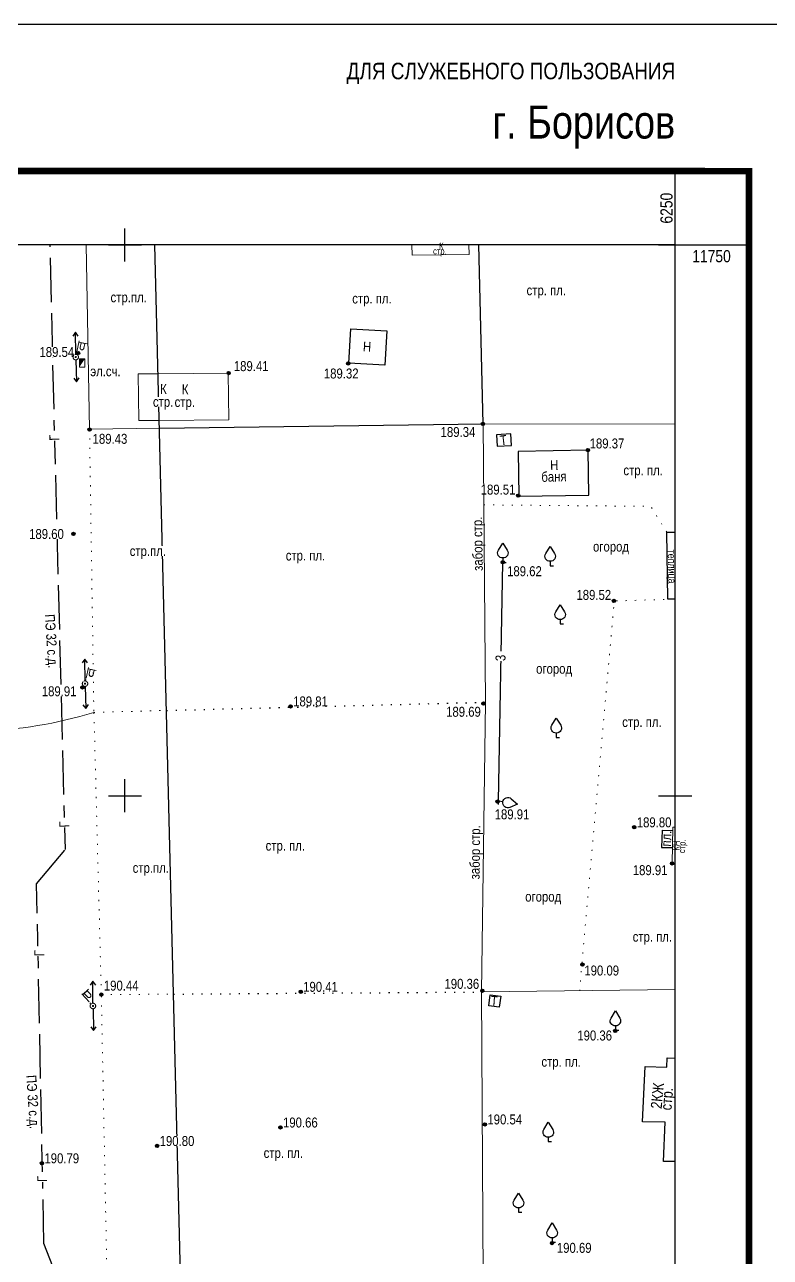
# Model space of a CAD drawing. Header units: millimetres. Extents: x 5990 to 6530, y 11480 to 11770.
# Drawn here: x 6190.9 to 6258.6, y 11658.1 to 11770 of the extents above; entities that cross this region are included whole.
import ezdxf
from ezdxf.enums import TextEntityAlignment as Align

# ---------------------------------------------------------------- set-up
doc = ezdxf.new("R2010")
doc.units = ezdxf.units.MM
for name, pattern in [('ACAD_ISO07W100', [3, 0, -3]), ('g5_122', [5, 4, -1]), ('g5_366', [0.85, 0.1, -0.75]), ('T_03.LINE', [1, 1, 0])]:
    doc.linetypes.add(name, pattern=pattern)
for name, color, linetype in [('01 ПЛАНШЕТ', 7, 'Continuous'), ('02 ПЛАНОВО-ВЫСОТНОЕ ОБОСНОВАНИЕ', 7, 'Continuous'), ('03 ЗДАНИЯ И ИХ ЧАСТИ', 7, 'Continuous'), ('04 ПРОМЫШЛЕННЫЕ И СОЦ.-КУЛЬТ. ОБЪЕКТЫ', 7, 'Continuous'), ('05 ГАЗОПРОВОД', 7, 'Continuous'), ('07 ЭЛЕКТРОКАБЕЛЬ', 7, 'Continuous'), ('08 ЛЭП', 7, 'Continuous'), ('15 РЕЛЬЕФ', 7, 'Continuous'), ('16 РАСТИТЕЛЬНОСТЬ ГРУНТЫ И БОЛОТА', 7, 'Continuous'), ('17 ОГРАЖДЕНИЯ', 7, 'Continuous')]:
    doc.layers.add(name, color=color, linetype=linetype)
doc.layers.add('18 ГРАНИЦА ТОПОСЪЕМКИ', color=7, linetype='Continuous', plot=False)
doc.styles.add('Д-431', font='ARIALNI_1.TTF', dxfattribs={"height": 0.9})
doc.styles.add('Р-131', font='ARIALN.TTF')
doc.linetypes.add('g5_386_1', pattern='A,0,-0.75,[39,GUGK_2005.shx,S=0.5,R=0,X=0.55,Y=0],-0.75', length=1.5)
doc.linetypes.add('g5_475_2', pattern='A,1.25,[25,GUGK_2005.shx,S=0.4,R=0,X=0,Y=0],1.25,-0.5', length=3)

# ---------------------------------------------------------------- blocks, each defined once
blk = doc.blocks.new('_krest')
at = {"color": 3, "linetype": 'ByBlock', "lineweight": -2}
for p, q in [((0, -3), (0, 3)), ((-3, 0), (3, 0))]:
    blk.add_line(p, q, dxfattribs=at)
blk = doc.blocks.new('g5_330')
blk.add_hatch(color=0).paths.add_polyline_path([(0.15, 0, 1), (-0.15, 0, 1)])
at = {"color": 0}
blk.add_circle((0, 0), 0.15, dxfattribs=at)
blk = doc.blocks.new('g5_388_3')
at = {"color": 0}
blk.add_lwpolyline([(0, 0.4, -0.618034), (-0.4, 1.1), (0, 1.75), (0.4, 1.1, -0.618034)], format="xyb", close=True, dxfattribs=at)
blk.add_lwpolyline([(0, 0.4), (0, 0), (0.3, 0)], dxfattribs=at)
blk = doc.blocks.new('T_03.32.01')
at = {"color": 0, "linetype": 'ACAD_ISO07W100', "lineweight": 0}
blk.add_wipeout([(0.25, 0), (0.22, 0.12), (0.12, 0.22), (0, 0.25), (-0.13, 0.22), (-0.22, 0.12), (-0.25, 0), (-0.22, -0.13), (-0.13, -0.22), (0, -0.25), (0.12, -0.22), (0.22, -0.13)], dxfattribs=at)
at = {"linetype": 'T_03.LINE', "lineweight": -2}
h = blk.add_hatch(color=0, dxfattribs=at)
h.dxf.hatch_style = 1
h.paths.add_polyline_path([(0.05, 0, 1), (-0.05, 0, 1)])
at = {"color": 0, "linetype": 'T_03.LINE', "lineweight": -2}
blk.add_circle((0, 0), 0.25, dxfattribs=at)
at = {"color": 0, "linetype": 'T_03.LINE', "lineweight": 0}
blk.add_circle((0, 0), 0.05, dxfattribs=at)
blk = doc.blocks.new('*U161')
at = {"color": 0, "linetype": 'T_03.LINE', "lineweight": -2, "rotation": 42.94866367034565}
blk.add_blockref('T_03.32.01', (0, 0), dxfattribs=at)
at = {"color": 0, "linetype": 'ACAD_ISO07W100', "lineweight": 0}
blk.add_wipeout([(-0.53, 1.38), (-0.23, 1.06), (-0.2, 1), (-0.19, 0.93), (-0.2, 0.86), (-0.24, 0.81), (-0.3, 0.77), (-0.37, 0.76), (-0.43, 0.78), (-0.49, 0.82), (-0.79, 1.14)], dxfattribs=at)
at = {"color": 0, "linetype": 'T_03.LINE', "lineweight": -2}
for points in [[(-0.94, 1.01), (-0.39, 1.52)], [(-1.02, 1.1), (-0.17, 0.18)]]:
    blk.add_lwpolyline(points, dxfattribs=at)
blk.add_lwpolyline([(-0.79, 1.14), (-0.49, 0.82, 1), (-0.23, 1.06), (-0.53, 1.38)], format="xyb", dxfattribs=at)
blk = doc.blocks.new('*U143')
at = {"color": 0, "linetype": 'T_03.LINE', "lineweight": -2, "rotation": 347.9826087193788}
blk.add_blockref('T_03.32.01', (0, 0), dxfattribs=at)
at = {"color": 0, "linetype": 'ACAD_ISO07W100', "lineweight": 0}
blk.add_wipeout([(0.82, 1.23), (0.73, 0.8), (0.7, 0.73), (0.66, 0.69), (0.59, 0.66), (0.52, 0.66), (0.46, 0.69), (0.41, 0.74), (0.39, 0.8), (0.39, 0.87), (0.48, 1.3)], dxfattribs=at)
at = {"color": 0, "linetype": 'T_03.LINE', "lineweight": -2}
for points in [[(0.31, 1.47), (0.05, 0.24)], [(0.29, 1.34), (1.02, 1.19)]]:
    blk.add_lwpolyline(points, dxfattribs=at)
blk.add_lwpolyline([(0.48, 1.3), (0.39, 0.87, 1), (0.73, 0.8), (0.82, 1.23)], format="xyb", dxfattribs=at)
blk = doc.blocks.new('g5_115_1')
at = {"color": 0}
for points in [[(0, 0), (2, 0)], [(1.65, -0.25), (2, 0), (1.65, 0.25)]]:
    blk.add_lwpolyline(points, dxfattribs=at)
blk = doc.blocks.new('*U883')
at = {"layer": '08 ЛЭП', "xscale": 2, "yscale": 2, "zscale": 2, "rotation": 17.80364628073218}
blk.add_blockref('g5_115_1', (0, 0), dxfattribs=at)
blk = doc.blocks.new('51321399')
at = {"layer": '08 ЛЭП', "xscale": 2, "yscale": 2, "zscale": 2}
blk.add_blockref('g5_115_1', (0, 0), dxfattribs=at)
blk = doc.blocks.new('*U886')
at = {"layer": '08 ЛЭП', "xscale": 2, "yscale": 2, "zscale": 2, "rotation": 17.97885663225424}
blk.add_blockref('g5_115_1', (0, 0), dxfattribs=at)
blk = doc.blocks.new('g5_113c')
blk.add_hatch(color=1).paths.add_polyline_path([(-0.375, 0), (0.375, 0), (0, 0.25), (-0.375, 0.5)])
at = {"color": 1, "lineweight": 20}
blk.add_lwpolyline([(-0.375, 0), (0.375, 0), (0.375, 0.5), (-0.375, 0.5)], close=True, dxfattribs=at)

msp = doc.modelspace()

# ---------------------------------------------------------------- linework, layer by layer
at = {"layer": '01 ПЛАНШЕТ'}
for q in [(6250, 11756.7), (6256.7, 11750)]:
    msp.add_line((6250, 11750), q, dxfattribs=at)
at = {"layer": '01 ПЛАНШЕТ', "color": 7}
msp.add_lwpolyline([(5990, 11480), (6260, 11480), (6260, 11770), (5990, 11770)], close=True, dxfattribs=at)
at = {"layer": '01 ПЛАНШЕТ', "color": 7, "const_width": 0.6}
for points in [[(6257, 11756.7), (6133, 11756.74)], [(6256.7, 11756.7), (6256.7, 11632.91)]]:
    msp.add_lwpolyline(points, dxfattribs=at)
at = {"layer": '02 ПЛАНОВО-ВЫСОТНОЕ ОБОСНОВАНИЕ'}
msp.add_lwpolyline([(6000, 11500), (6250, 11500), (6250, 11750), (6000, 11750)], close=True, dxfattribs=at)
at = {"layer": '03 ЗДАНИЯ И ИХ ЧАСТИ', "color": 7, "lineweight": 15, "flags": 128}
for points in [[(6226.08, 11750), (6226.09, 11749.07), (6231.27, 11749.13), (6231.26, 11750)], [(6203.12, 11734.07), (6201.26, 11734.05), (6201.22, 11738.29), (6203.01, 11738.31)], [(6203.01, 11738.31), (6209.4, 11738.36), (6209.44, 11734.12), (6203.12, 11734.07)]]:
    msp.add_lwpolyline(points, dxfattribs=at)
at = {"layer": '03 ЗДАНИЯ И ИХ ЧАСТИ'}
for points in [[(6220.36, 11739.27), (6220.54, 11742.39), (6223.79, 11742.2), (6223.61, 11739.09)], [(6233.78, 11732.77), (6233.83, 11731.73), (6235.14, 11731.8), (6235.08, 11732.84)], [(6235.79, 11727.18), (6242.17, 11727.29), (6242.1, 11731.38), (6235.72, 11731.26)], [(6234.02, 11680.79), (6233.06, 11680.93), (6233.2, 11681.93), (6234.16, 11681.79)]]:
    msp.add_lwpolyline(points, close=True, dxfattribs=at)
for points in [[(6250, 11717.85), (6249.33, 11717.84), (6249.25, 11723.92), (6250, 11723.93)], [(6248.83, 11696.86), (6248.77, 11695.31), (6249.75, 11695.29)], [(6248.83, 11696.86), (6249.79, 11696.84)]]:
    msp.add_lwpolyline(points, dxfattribs=at)
at = {"layer": '03 ЗДАНИЯ И ИХ ЧАСТИ', "color": 7, "lineweight": 15}
msp.add_lwpolyline([(6250, 11697.15), (6249.79, 11697.15), (6249.72, 11693.85), (6250, 11693.84)], dxfattribs=at)
at = {"layer": '03 ЗДАНИЯ И ИХ ЧАСТИ'}
msp.add_polyline3d([(6250, 11666.78, 0), (6248.94, 11666.79, 191.73), (6249.08, 11670.37, 0), (6247.03, 11670.4, 0), (6247.27, 11675.41, 0), (6249.24, 11675.35, 0), (6249.27, 11676.19, 0), (6250, 11676.17, 0)], dxfattribs=at)
at = {"layer": '04 ПРОМЫШЛЕННЫЕ И СОЦ.-КУЛЬТ. ОБЪЕКТЫ', "color": 7, "linetype": 'g5_366', "lineweight": 25}
for points in [[(6203.77, 11707.74), (6232.77, 11708.49)], [(6204.41, 11681.99), (6232.4, 11682.18)]]:
    msp.add_lwpolyline(points, dxfattribs=at)
at = {"layer": '05 ГАЗОПРОВОД', "color": 1, "linetype": 'g5_122', "lineweight": 30}
msp.add_lwpolyline([(6193.21, 11750), (6193.21, 11750)], close=True, dxfattribs=at)
msp.add_lwpolyline([(6193.21, 11750), (6193.21, 11750)], close=True, dxfattribs=at)
at = {"layer": '15 РЕЛЬЕФ', "color": 7, "lineweight": 15}
msp.add_lwpolyline([(6195.54, 11739.82), (6195.54, 11739.82)], dxfattribs=at)
at = {"layer": '16 РАСТИТЕЛЬНОСТЬ ГРУНТЫ И БОЛОТА', "color": 7, "linetype": 'g5_366', "lineweight": 15, "flags": 128}
for points in [[(6249.25, 11723.92), (6247.78, 11726.27), (6232.62, 11726.4)], [(6241.33, 11682.29), (6241.52, 11684.67), (6244.47, 11717.67), (6249.39, 11717.84)]]:
    msp.add_lwpolyline(points, dxfattribs=at)
at = {"layer": '16 РАСТИТЕЛЬНОСТЬ ГРУНТЫ И БОЛОТА', "color": 7, "linetype": 'g5_386_1', "lineweight": 25}
msp.add_lwpolyline([(6233.96, 11699.5), (6234.34, 11721.18)], dxfattribs=at)
at = {"layer": '17 ОГРАЖДЕНИЯ', "color": 7, "linetype": 'g5_475_2', "lineweight": 15}
for points in [[(6196.47, 11750), (6196.79, 11733.28), (6203.14, 11733.37)], [(6250, 11733.73), (6232.56, 11733.77)], [(6250, 11682.4), (6232.4, 11682.18), (6232.56, 11656.26), (6250, 11656.36)]]:
    msp.add_lwpolyline(points, dxfattribs=at)
at = {"layer": '17 ОГРАЖДЕНИЯ', "color": 7, "linetype": 'g5_475_2', "lineweight": 25}
msp.add_lwpolyline([(6203.14, 11733.37), (6232.56, 11733.77), (6232.15, 11750)], dxfattribs=at)
at = {"layer": '17 ОГРАЖДЕНИЯ', "color": 7, "lineweight": 15}
msp.add_lwpolyline([(6232.4, 11682.18), (6232.77, 11708.49), (6232.56, 11733.77)], dxfattribs=at)
at = {"layer": '18 ГРАНИЦА ТОПОСЪЕМКИ', "color": 2, "lineweight": 30, "flags": 128}
msp.add_lwpolyline([(6250, 11556.97), (6250, 11750), (6202.72, 11750)], dxfattribs=at)

# ---------------------------------------------------------------- block references
at = {"layer": '02 ПЛАНОВО-ВЫСОТНОЕ ОБОСНОВАНИЕ', "color": 3, "xscale": 0.5, "yscale": 0.5, "zscale": 0.5}
for p in [(6200, 11750), (6250, 11750), (6250, 11700)]:
    msp.add_blockref('_krest', p, dxfattribs=at)
at = {"layer": '02 ПЛАНОВО-ВЫСОТНОЕ ОБОСНОВАНИЕ', "lineweight": 25, "xscale": 0.5, "yscale": 0.5, "zscale": 0.5}
for p in [(6200, 11750), (6250, 11750), (6200, 11700), (6250, 11700)]:
    msp.add_blockref('_krest', p, dxfattribs=at)
at = {"layer": '02 ПЛАНОВО-ВЫСОТНОЕ ОБОСНОВАНИЕ', "color": 94, "xscale": 0.5, "yscale": 0.5, "zscale": 0.5}
msp.add_blockref('_krest', (6200, 11700), dxfattribs=at)
at = {"layer": '08 ЛЭП', "color": 7, "lineweight": 15, "xscale": 0.4999999999999998, "yscale": 0.4999999999999998, "zscale": 0.4999999999999998, "rotation": 90.65744597817176}
msp.add_blockref('51321399', (6195.54, 11740.07), dxfattribs=at)
at = {"layer": '08 ЛЭП', "color": 7, "lineweight": -2, "xscale": 0.500000000000009, "yscale": 0.500000000000009, "zscale": 0.500000000000009, "rotation": 253.7233138885718}
msp.add_blockref('*U886', (6195.55, 11739.57), dxfattribs=at)
at = {"layer": '15 РЕЛЬЕФ', "color": 7, "lineweight": 15}
for p in [(6195.75, 11740.19), (6242.07, 11731.37), (6235.74, 11727.24), (6195.32, 11723.77), (6234.33, 11721.2), (6244.44, 11717.68), (6233.87, 11699.46), (6202.93, 11668.2), (6192.46, 11666.63)]:
    msp.add_blockref('g5_330', p, dxfattribs=at)
at = {"layer": '15 РЕЛЬЕФ', "color": 7, "lineweight": 25}
msp.add_blockref('g5_330', (6232.53, 11733.76), dxfattribs=at)
at = {"layer": '15 РЕЛЬЕФ'}
for p in [(6215.06, 11708.11), (6232.57, 11708.37), (6246.28, 11697.13), (6215.98, 11682.2), (6232.48, 11682.29), (6244.56, 11678.64), (6232.71, 11670.16), (6214.14, 11669.88), (6238.81, 11659.38)]:
    msp.add_blockref('g5_330', p, dxfattribs=at)
at = {"layer": '15 РЕЛЬЕФ', "rotation": 359.7577172586628}
for p in [(6249.72, 11693.85, 190.43), (6241.58, 11684.67, 190.43)]:
    msp.add_blockref('g5_330', p, dxfattribs=at)
at = {"layer": '16 РАСТИТЕЛЬНОСТЬ ГРУНТЫ И БОЛОТА', "color": 7, "lineweight": 15}
for p in [(6234.34, 11721.18), (6238.64, 11720.88), (6239.55, 11715.59), (6239.2, 11705.29), (6244.57, 11678.71), (6238.47, 11668.6), (6235.76, 11662.18), (6238.82, 11659.46)]:
    msp.add_blockref('g5_388_3', p, dxfattribs=at)
at = {"layer": '16 РАСТИТЕЛЬНОСТЬ ГРУНТЫ И БОЛОТА', "color": 7, "lineweight": 15, "rotation": 261.1236143069232}
msp.add_blockref('g5_388_3', (6233.96, 11699.5), dxfattribs=at)

# ---------------------------------------------------------------- texts
at = {"layer": '01 ПЛАНШЕТ', "color": 7, "style": 'Д-431'}
msp.add_text('ДЛЯ СЛУЖЕБНОГО ПОЛЬЗОВАНИЯ', height=1.5, dxfattribs=at).set_placement((6250, 11765.04), align=Align.RIGHT)
at = {"layer": '01 ПЛАНШЕТ', "color": 0, "style": 'Р-131'}
msp.add_text('г. Борисов', height=3, dxfattribs=at).set_placement((6250, 11759.66), align=Align.RIGHT)
at = {"layer": '01 ПЛАНШЕТ', "color": 7, "style": 'Д-431'}
msp.add_text('6250', height=1.1, rotation=90, dxfattribs=at).set_placement((6249.76, 11753.34), align=Align.CENTER)
msp.add_text('11750', height=1.1, dxfattribs=at).set_placement((6253.3, 11748.43), align=Align.CENTER)
at = {"layer": '03 ЗДАНИЯ И ИХ ЧАСТИ', "color": 7, "lineweight": 25}
for s, height, rotation, style, p in [('стр.', 0.6, 358.6113, 'Д-431', (6228, 11749.15)), ('К', 0.6, 357.8798, 'Р-131', (6228.54, 11749.62)), ('Н', 0.9, 356.6412, 'Р-131', (6221.61, 11740.34)), ('К', 0.9, 359.2685, 'Р-131', (6205.17, 11736.45)), ('Т', 0.9, 6.9519, 'Д-431', (6234.14, 11731.79)), ('Н', 0.9, 0.6622, 'Р-131', (6238.65, 11729.56)), ('баня', 0.9, 1.3936, 'Д-431', (6237.85, 11728.49)), ('теплица', 0.7, 271.225, 'Д-431', (6249.32, 11722.33)), ('пл.', 0.9, 88.0994, 'Д-431', (6249.62, 11695.37)), ('КН', 0.6, 86.8885, 'Р-131', (6250.39, 11695.01)), ('стр.', 0.6, 87, 'Д-431', (6250.89, 11694.78)), ('Т', 0.9, 355.7441, 'Д-431', (6233.21, 11680.94)), ('2КЖ', 1, 84.6813, 'Р-131', (6248.77, 11671.54)), ('стр.', 1, 85.4128, 'Д-431', (6249.66, 11671.41))]:
    msp.add_text(s, height=height, rotation=rotation, dxfattribs=dict(at, style=style)).set_placement(p)
at = {"layer": '03 ЗДАНИЯ И ИХ ЧАСТИ', "color": 7, "lineweight": 25, "style": 'Д-431'}
msp.add_text('стр.', height=0.9, dxfattribs=at).set_placement((6204.52, 11735.29))
at = {"layer": '04 ПРОМЫШЛЕННЫЕ И СОЦ.-КУЛЬТ. ОБЪЕКТЫ', "color": 7, "lineweight": 25, "style": 'Д-431'}
for p in [(6238.29, 11745.75), (6222.45, 11745), (6247.09, 11729.41), (6216.41, 11721.67), (6214.58, 11695.33), (6239.64, 11675.71), (6214.4, 11667.43)]:
    msp.add_text('стр. пл.', height=0.9, dxfattribs=at).set_placement(p, align=Align.MIDDLE)
at = {"layer": '04 ПРОМЫШЛЕННЫЕ И СОЦ.-КУЛЬТ. ОБЪЕКТЫ', "color": 7, "lineweight": 15, "style": 'Д-431'}
for p in [(6246.98, 11706.55), (6247.93, 11687.06)]:
    msp.add_text('стр. пл.', height=0.9, dxfattribs=at).set_placement(p, align=Align.MIDDLE)
at = {"layer": '15 РЕЛЬЕФ', "color": 7, "lineweight": 25, "style": 'Д-431'}
for s, p in [('189.34', (6228.69, 11732.57)), ('189.81', (6215.29, 11708.11)), ('189.69', (6229.19, 11707.17)), ('189.80', (6246.51, 11697.13)), ('190.41', (6216.2, 11682.2)), ('190.36', (6229.04, 11682.47)), ('190.36', (6241.11, 11677.78)), ('190.66', (6214.37, 11669.88)), ('190.54', (6232.94, 11670.16)), ('190.69', (6239.25, 11658.5))]:
    msp.add_text(s, height=0.9, dxfattribs=at).set_placement(p)
at = {"layer": '15 РЕЛЬЕФ', "style": 'Д-431'}
for s, p in [('189.91', (6246.15, 11692.79)), ('190.09', (6241.75, 11683.68))]:
    msp.add_text(s, height=0.9, dxfattribs=at).set_placement(p)
at = {"layer": '16 РАСТИТЕЛЬНОСТЬ ГРУНТЫ И БОЛОТА', "color": 7, "lineweight": 25, "style": 'Д-431'}
for p in [(6244.17, 11722.48), (6239, 11711.39), (6238.01, 11690.7)]:
    msp.add_text('огород', height=0.9, dxfattribs=at).set_placement(p, align=Align.MIDDLE)
at = {"layer": '17 ОГРАЖДЕНИЯ', "color": 7, "lineweight": 25, "style": 'Д-431'}
for rotation, p in [(90.7839, (6232.52, 11720.42)), (89.3582, (6232.23, 11692.4))]:
    msp.add_text('забор стр.', height=0.9, rotation=rotation, dxfattribs=at).set_placement(p)

# ---------------------------------------------------------------- next in the draw order: texts
at = {"layer": '15 РЕЛЬЕФ', "color": 7, "lineweight": 25, "char_height": 0.9, "attachment_point": 1, "style": 'Д-431', "bg_fill": 3, "box_fill_scale": 1, "bg_fill_color": 256, "bg_fill_transparency": 0}
for s, insert in [('189.41', (6209.9, 11739.45)), ('189.32', (6218.08, 11738.78)), ('189.37', (6242.23, 11732.43)), ('189.51', (6232.33, 11728.24)), ('189.62', (6234.73, 11720.83)), ('189.52', (6241.03, 11718.68)), ('189.91', (6233.6, 11698.76))]:
    msp.add_mtext(s, dxfattribs=dict(at, insert=insert))
at = {"layer": '16 РАСТИТЕЛЬНОСТЬ ГРУНТЫ И БОЛОТА', "color": 7, "lineweight": 25, "insert": (6233.68, 11712.22), "char_height": 0.9, "attachment_point": 1, "rotation": 90, "style": 'Д-431', "bg_fill": 3, "box_fill_scale": 1, "bg_fill_color": 256, "bg_fill_transparency": 0}
msp.add_mtext('3\\P', dxfattribs=at)

# ---------------------------------------------------------------- next in the draw order: linework, layer by layer
at = {"layer": '18 ГРАНИЦА ТОПОСЪЕМКИ', "color": 2, "lineweight": 30}
msp.add_lwpolyline([(6070.26, 11750), (6072.52, 11702.79), (6077.65, 11539.11), (6034.64, 11531.49), (6038.28, 11500), (6250, 11500), (6250, 11556.97), (6207.53, 11556.97), (6202.72, 11750), (6070.26, 11750)], dxfattribs=at)

# ---------------------------------------------------------------- next in the draw order: block references
at = {"layer": '15 РЕЛЬЕФ', "color": 7, "lineweight": 25}
for p in [(6209.43, 11738.37), (6220.29, 11739.25)]:
    msp.add_blockref('g5_330', p, dxfattribs=at)

# ---------------------------------------------------------------- next in the draw order: block references
at = {"layer": '08 ЛЭП', "color": 7, "linetype": 'T_03.LINE', "lineweight": 15}
for name, p in [('*U143', (6196.38, 11710.17, 189.91)), ('*U161', (6197.1, 11680.91))]:
    msp.add_blockref(name, p, dxfattribs=at)

# ---------------------------------------------------------------- next in the draw order: texts
at = {"layer": '03 ЗДАНИЯ И ИХ ЧАСТИ', "color": 7, "lineweight": 25, "insert": (6203.21, 11737.38), "char_height": 0.9, "attachment_point": 1, "rotation": 359.2685, "style": 'Р-131', "bg_fill": 3, "box_fill_scale": 1, "bg_fill_color": 256, "bg_fill_transparency": 0}
msp.add_mtext('К', dxfattribs=at)
at = {"layer": '04 ПРОМЫШЛЕННЫЕ И СОЦ.-КУЛЬТ. ОБЪЕКТЫ', "color": 7, "lineweight": 25, "char_height": 0.9, "attachment_point": 1, "style": 'Д-431', "bg_fill": 3, "box_fill_scale": 1, "bg_fill_color": 256, "bg_fill_transparency": 0}
for insert in [(6198.7, 11745.7), (6200.71, 11693.9)]:
    msp.add_mtext('стр.пл.', dxfattribs=dict(at, insert=insert))
at = {"layer": '15 РЕЛЬЕФ', "color": 7, "lineweight": 25, "insert": (6203.16, 11669.1), "char_height": 0.9, "attachment_point": 1, "style": 'Д-431', "bg_fill": 3, "box_fill_scale": 1, "bg_fill_color": 256, "bg_fill_transparency": 0}
msp.add_mtext('190.80', dxfattribs=at)

# ---------------------------------------------------------------- next in the draw order: linework, layer by layer
at = {"layer": '04 ПРОМЫШЛЕННЫЕ И СОЦ.-КУЛЬТ. ОБЪЕКТЫ', "color": 7, "linetype": 'g5_366', "lineweight": 15}
msp.add_lwpolyline([(6196.79, 11733.28), (6197.18, 11707.56), (6203.77, 11707.74)], dxfattribs=at)
at = {"layer": '05 ГАЗОПРОВОД', "color": 1, "linetype": 'g5_122', "lineweight": 30}
msp.add_lwpolyline([(6197.2, 11585.68), (6196.92, 11612.71), (6196.36, 11629.19), (6195.55, 11651.92), (6192.65, 11659.34), (6191.98, 11692), (6194.59, 11695.11), (6193.44, 11739.82), (6193.21, 11750)], dxfattribs=at)
at = {"layer": '15 РЕЛЬЕФ', "color": 32, "lineweight": 15, "ltscale": 0.5}
msp.add_lwpolyline([(6197.19, 11707.56, -0.0659), (6186.82, 11705.85, -0.004927), (6177.74, 11705.83, 0.070197), (6173.27, 11705.36, 0.133583), (6168.77, 11702.85, -0.053013), (6167.36, 11701.52, -0.197363), (6158.64, 11697.36, -0.180692), (6150.22, 11700, -0.021353), (6142.56, 11708.49, 0.349514), (6132.56, 11710.08, -0.001767), (6117.8, 11694.65, -0.223422), (6099.47, 11691.15, 0.080616), (6091.37, 11691.79, 0.143555), (6082.46, 11688.35, 0.158224), (6079.02, 11683.37, -0.283604), (6071.2, 11676.41)], format="xyb", dxfattribs=at)

# ---------------------------------------------------------------- next in the draw order: block references
at = {"layer": '08 ЛЭП', "color": 7, "lineweight": 15, "xscale": 0.5, "yscale": 0.5, "zscale": 0.5}
for p, rotation in [((6196.38, 11710.41, 189.91), 90.65744597817176), ((6197.1, 11681.16), 90), ((6197.11, 11680.67), 271.43940259876)]:
    msp.add_blockref('51321399', p, dxfattribs=dict(at, rotation=rotation))
at = {"layer": '08 ЛЭП', "color": 7, "lineweight": -2, "xscale": 0.500000000000009, "yscale": 0.500000000000009, "zscale": 0.500000000000009, "rotation": 253.7233138885718}
msp.add_blockref('*U883', (6196.39, 11709.92, 189.91), dxfattribs=at)
at = {"layer": '15 РЕЛЬЕФ', "color": 7, "lineweight": 15}
for p in [(6196.14, 11709.83), (6197.86, 11681.94)]:
    msp.add_blockref('g5_330', p, dxfattribs=at)

# ---------------------------------------------------------------- next in the draw order: texts
at = {"layer": '03 ЗДАНИЯ И ИХ ЧАСТИ', "color": 7, "lineweight": 25, "insert": (6202.55, 11736.21), "char_height": 0.9, "attachment_point": 1, "style": 'Д-431', "bg_fill": 3, "box_fill_scale": 1, "bg_fill_color": 256, "bg_fill_transparency": 0}
msp.add_mtext('стр.', dxfattribs=at)

# ---------------------------------------------------------------- next in the draw order: texts
at = {"layer": '04 ПРОМЫШЛЕННЫЕ И СОЦ.-КУЛЬТ. ОБЪЕКТЫ', "color": 7, "lineweight": 25, "insert": (6200.44, 11722.66), "char_height": 0.9, "attachment_point": 1, "style": 'Д-431', "bg_fill": 3, "box_fill_scale": 1, "bg_fill_color": 256, "bg_fill_transparency": 0}
msp.add_mtext('стр.пл.', dxfattribs=at)
at = {"layer": '05 ГАЗОПРОВОД', "color": 7, "lineweight": 25, "char_height": 0.9, "attachment_point": 1, "line_spacing_factor": 0.6, "style": 'Д-431', "bg_fill": 3, "box_fill_scale": 1, "bg_fill_color": 256, "bg_fill_transparency": 0}
for insert, rotation in [((6193.15, 11732.22), 91.1671), ((6194.05, 11697.11), 91.1671), ((6191.77, 11685.44), 88.806), ((6192.04, 11664.93), 91.1671)]:
    msp.add_mtext('Г', dxfattribs=dict(at, insert=insert, rotation=rotation))
at = {"layer": '05 ГАЗОПРОВОД', "color": 7, "lineweight": 25, "char_height": 0.9, "attachment_point": 1, "rotation": 273.7612, "style": 'Д-431', "bg_fill": 3, "box_fill_scale": 1, "bg_fill_color": 256, "bg_fill_transparency": 0}
for insert in [(6193.62, 11716.51), (6191.94, 11674.67)]:
    msp.add_mtext('ПЭ 32 с.д.', dxfattribs=dict(at, insert=insert))
at = {"layer": '15 РЕЛЬЕФ', "color": 7, "lineweight": 25, "char_height": 0.9, "attachment_point": 1, "style": 'Д-431', "bg_fill": 3, "box_fill_scale": 1, "bg_fill_color": 256, "bg_fill_transparency": 0}
for s, insert in [('189.54', (6192.24, 11740.73)), ('189.43', (6197.07, 11732.85)), ('189.60', (6191.3, 11724.21)), ('189.91', (6192.45, 11709.93)), ('190.44', (6198.09, 11683.21)), ('190.79', (6192.69, 11667.53))]:
    msp.add_mtext(s, dxfattribs=dict(at, insert=insert))

# ---------------------------------------------------------------- next in the draw order: linework, layer by layer
at = {"layer": '04 ПРОМЫШЛЕННЫЕ И СОЦ.-КУЛЬТ. ОБЪЕКТЫ', "color": 7, "linetype": 'g5_366', "lineweight": 15}
for points in [[(6198.41, 11654.52), (6197.86, 11681.94), (6197.19, 11707.56)], [(6197.86, 11681.94), (6204.41, 11681.99)]]:
    msp.add_lwpolyline(points, dxfattribs=at)

# ---------------------------------------------------------------- next in the draw order: block references
at = {"layer": '07 ЭЛЕКТРОКАБЕЛЬ', "color": 7, "lineweight": 15, "rotation": 270}
msp.add_blockref('g5_113c', (6195.87, 11739.29), dxfattribs=at)
at = {"layer": '15 РЕЛЬЕФ', "color": 7, "lineweight": 15}
msp.add_blockref('g5_330', (6196.79, 11733.24), dxfattribs=at)

# ---------------------------------------------------------------- next in the draw order: block references
at = {"layer": '08 ЛЭП', "color": 7, "linetype": 'T_03.LINE', "lineweight": 15}
msp.add_blockref('*U143', (6195.54, 11739.82), dxfattribs=at)

# ---------------------------------------------------------------- next in the draw order: texts
at = {"layer": '07 ЭЛЕКТРОКАБЕЛЬ', "color": 7, "lineweight": 25, "insert": (6196.86, 11738.98), "char_height": 0.9, "attachment_point": 1, "style": 'Д-431', "bg_fill": 3, "box_fill_scale": 1, "bg_fill_color": 256, "bg_fill_transparency": 0}
msp.add_mtext('эл.сч.', dxfattribs=at)

doc.saveas('drawing.dxf')
